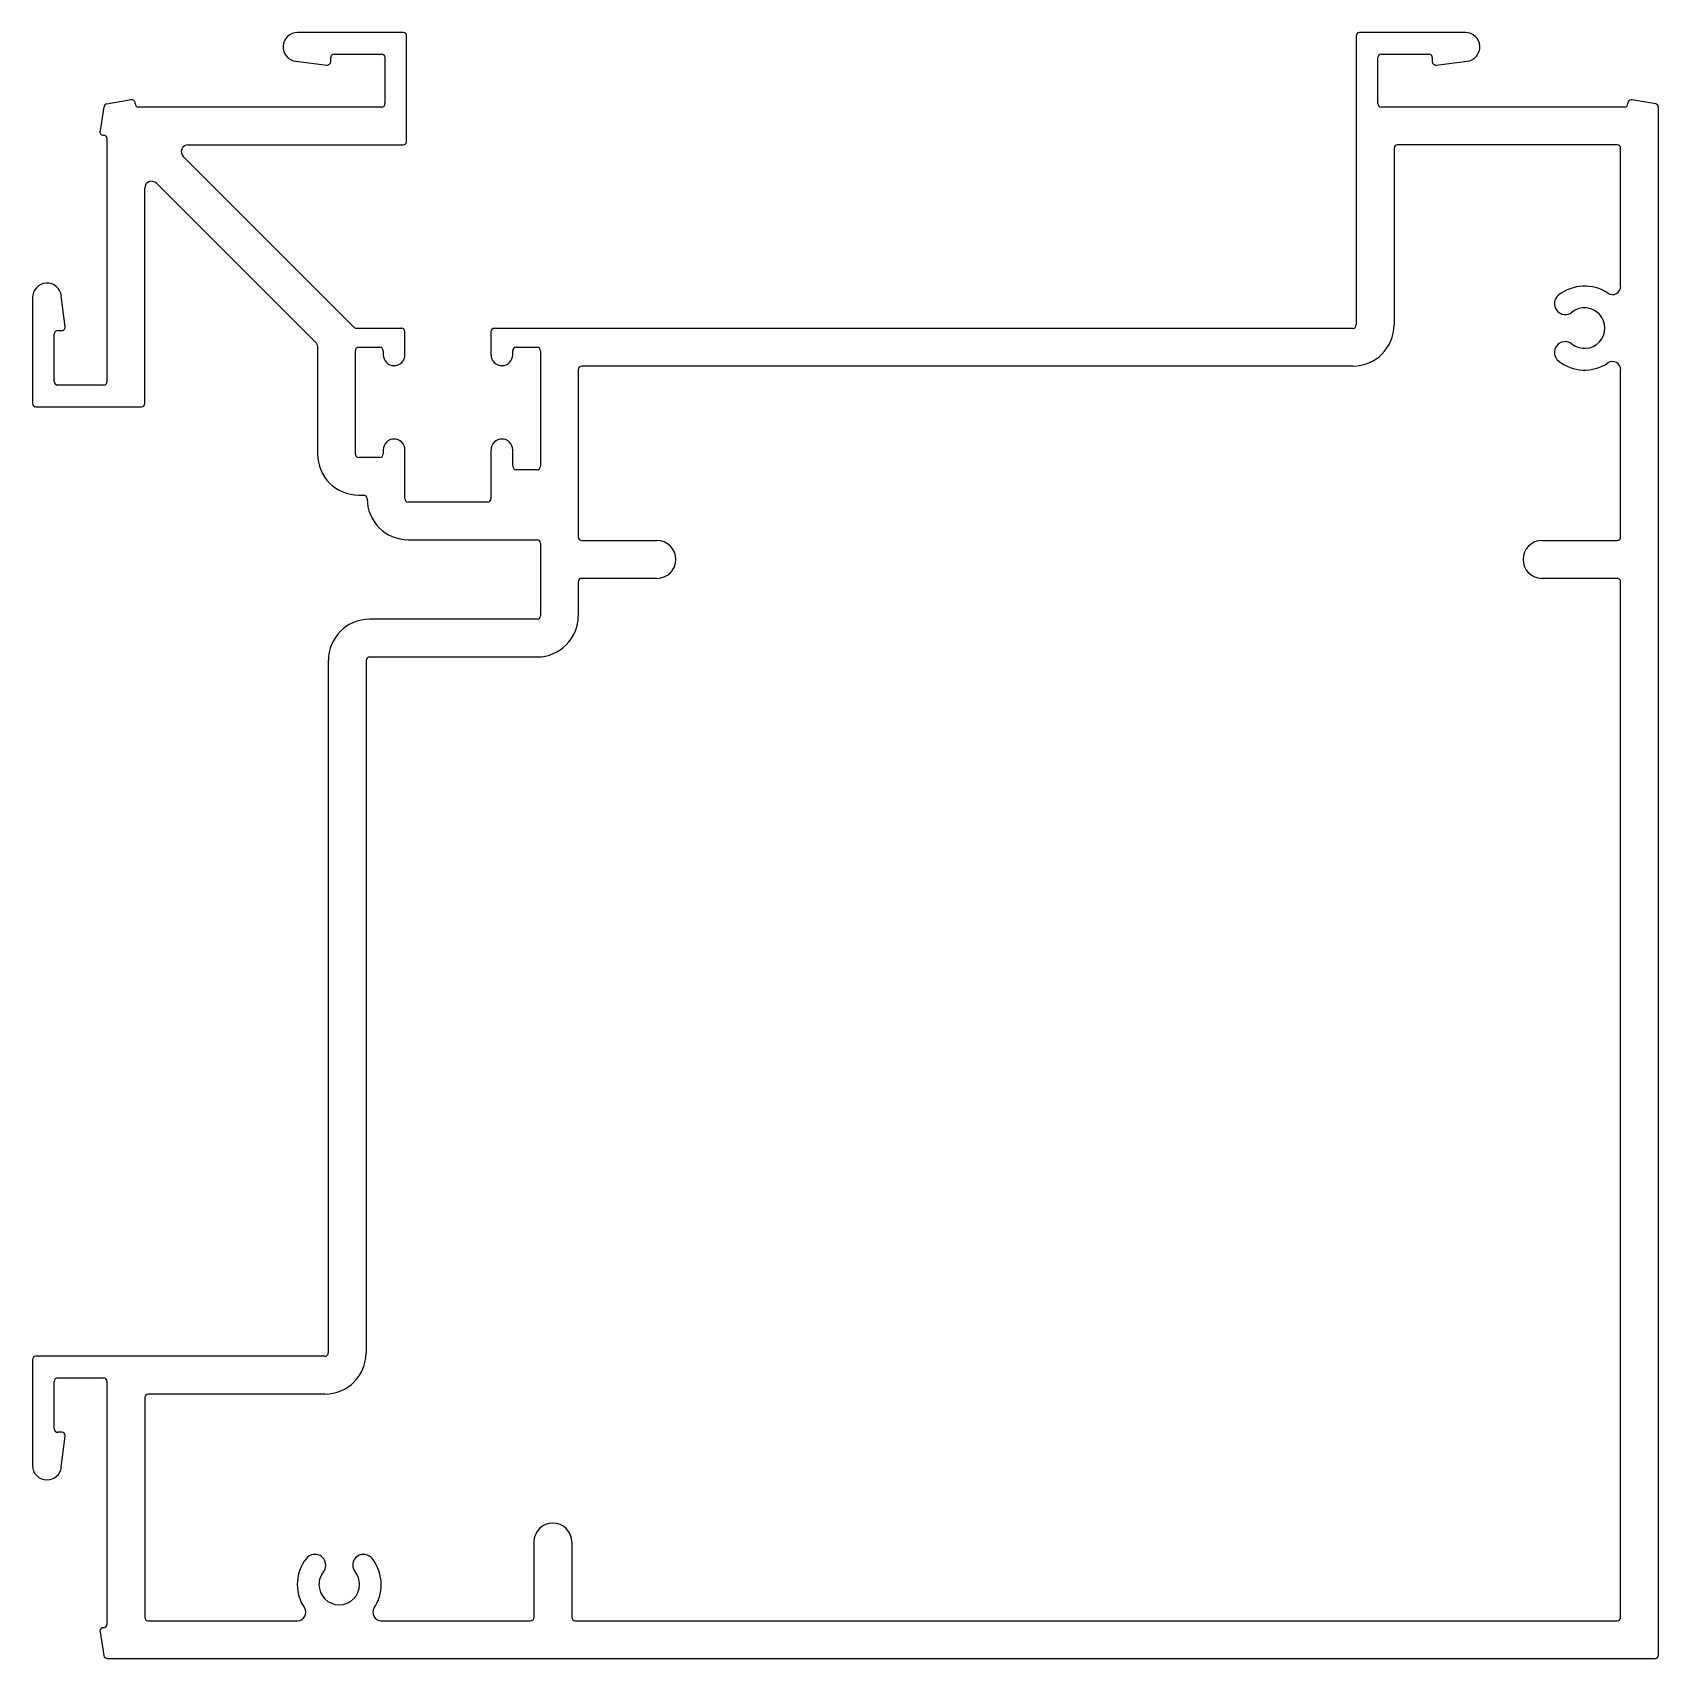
# Model space of a CAD drawing. Header units: inches. Extents: x -66 to 54, y 0 to 120.
import ezdxf

# ---------------------------------------------------------------- set-up
doc = ezdxf.new("R2010")
doc.units = ezdxf.units.IN
doc.header["$MEASUREMENT"] = 0
doc.layers.add('SILL', color=4, linetype='Continuous')

msp = doc.modelspace()

# ---------------------------------------------------------------- linework, layer by layer
at = {"layer": 'SILL', "color": 7, "linetype": 'Continuous'}
for p, q in [((-38.49, 120.18), (-46.3, 120.18)), ((39.97, 120.18), (32.16, 120.18)), ((-38.24, 112.14), (-38.24, 119.93)), ((31.91, 119.93), (31.91, 98.58)), ((-46.43, 118.06), (-44.14, 117.78)), ((-43.85, 118.03), (-43.85, 118.33)), ((-43.6, 118.58), (-40.09, 118.58)), ((-39.84, 118.33), (-39.84, 114.93)), ((33.51, 114.93), (33.51, 118.33)), ((33.76, 118.58), (37.28, 118.58)), ((37.53, 118.33), (37.53, 118.03)), ((37.81, 117.78), (40.1, 118.06)), ((-60.6, 114.7), (-60.89, 112.91)), ((-58.6, 115.2), (-60.39, 114.9)), ((-58.29, 114.93), (-58.29, 114.96)), ((-40.09, 114.68), (-58.04, 114.68)), ((51.72, 114.68), (33.76, 114.68)), ((51.97, 114.96), (51.97, 114.93)), ((54.03, 114.91), (52.28, 115.2)), ((54.24, 0.32), (54.24, 114.66)), ((-60.65, 112.6), (-60.63, 112.6)), ((-60.38, 112.35), (-60.38, 94.39)), ((-54.38, 111.89), (-38.49, 111.89)), ((51.19, 111.89), (34.96, 111.89)), ((-42.13, 98.41), (-54.74, 111.02)), ((34.71, 111.64), (34.71, 98.58)), ((51.44, 101.43), (51.44, 111.64)), ((-57.58, 92.79), (-57.58, 108.69)), ((-56.72, 109.05), (-44.9, 97.23)), ((-65.88, 100.6), (-65.88, 92.79)), ((-63.47, 98.44), (-63.76, 100.73)), ((-64.27, 94.4), (-64.27, 97.91)), ((-64.02, 98.16), (-63.72, 98.16)), ((-38.63, 98.33), (-41.95, 98.33)), ((-38.37, 96.38), (-38.37, 98.08)), ((-32.01, 98.08), (-32.01, 96.38)), ((31.66, 98.33), (-31.76, 98.33)), ((-44.82, 97.05), (-44.82, 89.05)), ((-42.03, 89.05), (-42.03, 96.68)), ((-41.78, 96.93), (-40.23, 96.93)), ((-39.98, 96.68), (-39.98, 96.38)), ((-30.4, 96.38), (-30.4, 96.68)), ((-30.15, 96.93), (-28.6, 96.93)), ((-28.35, 96.68), (-28.35, 88.14)), ((-25.56, 95.29), (-25.56, 82.91)), ((31.66, 95.54), (-25.31, 95.54)), ((51.44, 82.91), (51.44, 95.27)), ((-60.63, 94.14), (-64.02, 94.14)), ((-65.63, 92.54), (-57.83, 92.54)), ((-39.98, 89.35), (-39.98, 89.05)), ((-38.37, 85.75), (-38.37, 89.35)), ((-32.01, 89.35), (-32.01, 85.75)), ((-30.4, 88.14), (-30.4, 89.35)), ((-40.23, 88.8), (-41.78, 88.8)), ((-28.6, 87.89), (-30.15, 87.89)), ((-41.78, 86), (-41.42, 86)), ((-41.17, 85.75), (-41.17, 85.75)), ((-32.26, 85.5), (-38.12, 85.5)), ((-38.12, 82.7), (-28.61, 82.7)), ((-28.35, 82.45), (-28.35, 77.1)), ((-25.31, 82.66), (-19.75, 82.66)), ((45.63, 82.66), (51.19, 82.66)), ((-25.56, 79.61), (-25.56, 77.1)), ((-19.75, 79.86), (-25.31, 79.86)), ((51.19, 79.86), (45.63, 79.86)), ((51.44, 3.11), (51.44, 79.61)), ((-28.6, 76.85), (-40.98, 76.85)), ((-44.03, 73.8), (-44.03, 22.64)), ((-41.23, 73.8), (-41.23, 22.64)), ((-28.6, 74.05), (-40.98, 74.05)), ((-65.88, 22.14), (-65.88, 14.33)), ((-44.28, 22.39), (-65.63, 22.39)), ((-64.27, 17.03), (-64.27, 20.54)), ((-64.02, 20.79), (-60.63, 20.79)), ((-60.38, 20.54), (-60.38, 2.59)), ((-57.58, 19.35), (-57.58, 3.11)), ((-44.28, 19.6), (-57.33, 19.6)), ((-63.72, 16.78), (-64.02, 16.78)), ((-63.76, 14.2), (-63.47, 16.49)), ((-28.83, 3.11), (-28.83, 8.67)), ((-26.04, 8.67), (-26.04, 3.11)), ((-57.33, 2.86), (-46.3, 2.86)), ((-40.13, 2.86), (-29.08, 2.86)), ((-25.79, 2.86), (51.19, 2.86)), ((-60.89, 2.03), (-60.6, 0.28)), ((-60.63, 2.34), (-60.65, 2.34)), ((-60.36, 0.07), (53.99, 0.07))]:
    msp.add_line(p, q, dxfattribs=at)
for centre, radius, start, end in [((-46.3, 119.12), 1.07, 90, 263), ((-38.49, 119.93), 0.25, 360, 90), ((32.16, 119.93), 0.25, 90, 180), ((39.97, 119.12), 1.07, 277, 90), ((-44.1, 118.03), 0.251, 262.9999, 359.9999), ((-43.6, 118.33), 0.251, 90, 180), ((-40.09, 118.33), 0.251, 360, 90), ((33.76, 118.33), 0.251, 90, 180), ((37.28, 118.33), 0.251, 360, 90), ((37.78, 118.03), 0.251, 180, 277), ((-60.35, 114.66), 0.25, 99.4442, 170.5558), ((-58.54, 114.96), 0.25, 0.0001, 105), ((-58.04, 114.93), 0.25, 180, 270), ((-40.09, 114.93), 0.25, 270, 0), ((33.76, 114.93), 0.25, 180, 270), ((51.72, 114.93), 0.25, 270, 0), ((52.22, 114.96), 0.25, 90, 179.9999), ((52.22, 114.96), 0.25, 75, 90), ((53.99, 114.66), 0.25, 0, 80.5558), ((-60.65, 112.85), 0.25, 165, 269.9999), ((-60.63, 112.35), 0.25, 360, 90), ((-54.38, 111.38), 0.508, 90, 225), ((-38.49, 112.14), 0.25, 270, 0), ((34.96, 111.64), 0.25, 90, 180), ((51.19, 111.64), 0.25, 360, 90), ((-57.08, 108.69), 0.508, 45, 180), ((-64.81, 100.6), 1.07, 7, 180), ((48.78, 98.35), 3.1, 56.2625, 128.5), ((50.84, 101.43), 0.606, 236.2625, 0), ((47.35, 100.15), 0.8, 128.5, 308.5), ((48.78, 98.35), 1.5, 231.5, 128.5), ((31.66, 98.58), 0.25, 270, 0), ((31.66, 98.58), 3.04, 270, 360), ((-64.02, 97.91), 0.251, 90, 180), ((-63.72, 98.41), 0.251, 270.0001, 7.0001), ((-41.95, 98.59), 0.254, 225, 270), ((-38.63, 98.08), 0.254, 0, 90), ((-31.76, 98.08), 0.25, 90, 180), ((47.35, 96.55), 0.8, 51.5, 231.5), ((-45.08, 97.05), 0.254, 0, 45), ((-41.78, 96.68), 0.251, 90, 180), ((-40.23, 96.68), 0.254, 360, 90), ((-39.17, 96.38), 0.802, 180, 0), ((-31.2, 96.38), 0.802, 180, 0), ((-30.15, 96.68), 0.254, 90, 180), ((-28.6, 96.68), 0.251, 360, 90), ((-25.31, 95.29), 0.25, 90, 180), ((48.78, 98.35), 3.1, 231.5, 303.7375), ((50.84, 95.27), 0.606, 0, 123.7375), ((-64.02, 94.4), 0.251, 180, 270), ((-60.63, 94.39), 0.25, 270, 0), ((-65.63, 92.79), 0.25, 180, 270), ((-57.83, 92.79), 0.25, 270, 0), ((-39.17, 89.35), 0.802, 0, 180), ((-31.2, 89.35), 0.802, 0, 180), ((-41.78, 89.05), 3.04, 180, 270), ((-41.78, 89.05), 0.251, 180, 270), ((-40.23, 89.05), 0.251, 270, 0), ((-30.15, 88.14), 0.251, 180, 270), ((-28.6, 88.14), 0.251, 270, 0), ((-41.42, 85.75), 0.254, 0, 90), ((-38.12, 85.75), 3.04, 180, 270), ((-38.12, 85.75), 0.25, 180, 270), ((-32.26, 85.75), 0.25, 270, 0), ((-25.31, 82.91), 0.25, 180, 270), ((51.19, 82.91), 0.25, 270, 0), ((-28.61, 82.45), 0.254, 0, 90), ((-19.75, 81.26), 1.4, 0, 90), ((45.63, 81.26), 1.4, 90, 180), ((-19.75, 81.26), 1.4, 270, 360), ((45.63, 81.26), 1.4, 180, 270), ((-25.31, 79.61), 0.25, 90, 180), ((51.19, 79.61), 0.25, 360, 90), ((-28.6, 77.1), 0.25, 270, 0), ((-28.6, 77.1), 3.04, 270, 360), ((-40.98, 73.8), 3.04, 90, 180), ((-40.98, 73.8), 0.25, 90, 180), ((-65.63, 22.14), 0.25, 90, 180), ((-44.28, 22.64), 0.25, 270, 0), ((-44.28, 22.64), 3.04, 270, 360), ((-64.02, 20.54), 0.251, 90, 180), ((-60.63, 20.54), 0.25, 360, 90), ((-57.33, 19.35), 0.25, 90, 180), ((-64.02, 17.03), 0.251, 180, 270), ((-63.72, 16.53), 0.251, 360, 89.9999), ((-63.72, 16.53), 0.251, 352.9999, 0), ((-64.81, 14.33), 1.07, 180, 270), ((-64.81, 14.33), 1.07, 270, 353), ((-27.44, 8.67), 1.4, 90, 180), ((-27.44, 8.67), 1.4, 0, 90), ((-43.22, 5.53), 3.1, 141.5, 180), ((-45.02, 6.96), 0.8, 360, 141.5), ((-41.42, 6.96), 0.8, 38.5, 180), ((-43.22, 5.53), 3.1, 0, 38.5), ((-43.22, 5.53), 1.5, 141.5, 180), ((-45.02, 6.96), 0.8, 321.5, 360), ((-41.42, 6.96), 0.8, 180, 218.5), ((-43.22, 5.53), 1.5, 360, 38.5), ((-43.22, 5.53), 3.1, 180, 213.7234), ((-43.22, 5.53), 1.5, 180, 270), ((-43.22, 5.53), 1.5, 270, 0), ((-43.22, 5.53), 3.1, 326.2766, 0), ((-46.3, 3.47), 0.609, 270, 33.7234), ((-40.13, 3.47), 0.609, 146.2766, 270), ((-60.63, 2.59), 0.25, 270, 0), ((-57.33, 3.11), 0.25, 180, 270), ((-29.08, 3.11), 0.25, 270, 0), ((-25.79, 3.11), 0.25, 180, 270), ((51.19, 3.11), 0.25, 270, 0), ((-60.65, 2.09), 0.25, 90.0001, 180), ((-60.65, 2.09), 0.25, 180, 195), ((-60.36, 0.32), 0.25, 189.4443, 270.0001), ((53.99, 0.32), 0.25, 270, 0)]:
    msp.add_arc(centre, radius, start, end, dxfattribs=at)

doc.saveas('drawing.dxf')
